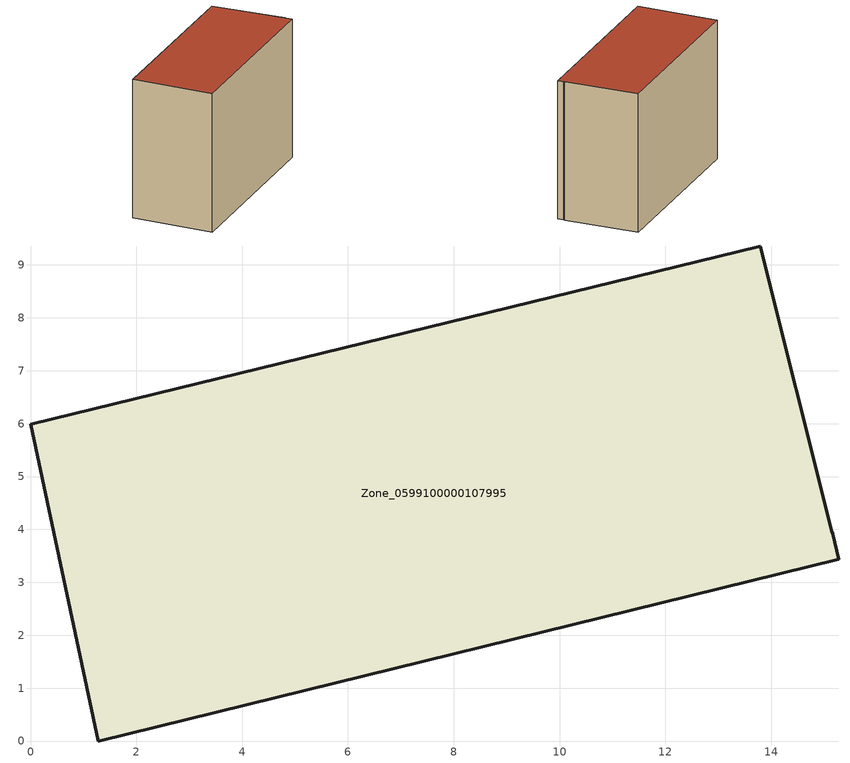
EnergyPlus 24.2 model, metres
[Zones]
Zone_0599100000107995
 floor ground (C_G): 15.15,3.97 15.16,3.91 15.28,3.44 1.28,0 0,5.99 13.8,9.36 z0
 wall outside (C_F): 15.16,3.91 15.15,3.97 13.8,9.36 0,5.99 1.28,0 15.28,3.44 15.16,3.91 z0:10.48
 roof outside (C_R): 15.28,3.44 15.16,3.91 15.15,3.97 13.8,9.36 0,5.99 1.28,0 z10.48
[BUILDING]
Pand.0599100000107995: North Axis=0; Terrain=City; Loads Convergence Tolerance Value=0.04; Temperature Convergence Tolerance Value=0.4; Solar Distribution=FullExterior; Maximum Number of Warmup Days=25; Minimum Number of Warmup Days=1
[Site:Location]
Rotterdam.The.Hague.AP_ZH_NLD Design_Conditions: Latitude=51.96; Longitude=4.45; Time Zone=1; Elevation=-4.5
[SITE:GROUNDTEMPERATURE:BUILDINGSURFACE]
18, 18, 18, 18, 18, 18, 18, 18, 18, 18, 18, 18
[MATERIAL] Thermal Absorptance=0.9; Solar Absorptance=0.7; Visible Absorptance=0.7
Name | Roughness | Thickness | Conductivity | Density | Specific Heat
G.TI.1946 | MediumSmooth | 0.15 | 1 | 540 | 1210
F.TI.1946 | Rough | 0.3 | 0.857143 | 1920 | 840
R.TI.1946 | MediumRough | 0.2 | 0.1 | 1500 | 1000
[CONSTRUCTION]
C_G: G.TI.1946
C_F: F.TI.1946
C_R: R.TI.1946
[ZONE]
Zone_0599100000107995: Type=1; Multiplier=1; Ceiling Height=Autocalculate; Volume=Autocalculate; Floor Area=autocalculate; Part of Total Floor Area=Yes
[ZONEINFILTRATION:DESIGNFLOWRATE]
Infil_Zone_0599100000107995: Zone or ZoneList or Space or SpaceList=Zone_0599100000107995; Schedule=AlwaysOn; Design Flow Rate Calculation Method=Flow/Area; Flow Rate per Floor Area=0.003; Constant Term Coefficient=1; Temperature Term Coefficient=0; Velocity Term Coefficient=0; Velocity Squared Term Coefficient=0
[HVACTEMPLATE:ZONE:IDEALLOADSAIRSYSTEM]
Zone_0599100000107995: Maximum Heating Supply Air Temperature=50; Minimum Cooling Supply Air Temperature=13; Maximum Heating Supply Air Humidity Ratio=0.0156; Minimum Cooling Supply Air Humidity Ratio=0.0077; Heating Limit=NoLimit; Cooling Limit=NoLimit; Dehumidification Control Type=ConstantSensibleHeatRatio; Cooling Sensible Heat Ratio=0.7; Dehumidification Setpoint=60; Humidification Control Type=None; Humidification Setpoint=30; Outdoor Air Method=None; Outdoor Air Flow Rate per Person=0.00944; Outdoor Air Flow Rate per Zone Floor Area=0; Outdoor Air Flow Rate per Zone=0; Demand Controlled Ventilation Type=None; Outdoor Air Economizer Type=NoEconomizer; Heat Recovery Type=None; Sensible Heat Recovery Effectiveness=0.7; Latent Heat Recovery Effectiveness=0.65
[ZONECONTROL:THERMOSTAT]
ThermostatControl_Zone_0599100000107995: Zone or ZoneList=Zone_0599100000107995; Control Type Schedule=DualSetpointControlType; Control 1=Thermostat_Zone_0599100000107995; Temperature Difference Between Cutout And Setpoint=0
[THERMOSTATSETPOINT:DUALSETPOINT]
Thermostat_Zone_0599100000107995: Heating Setpoint Temperature Schedule=HeatingSetpoint_Zone_0599100000107995; Cooling Setpoint Temperature Schedule=CoolingSetpoint_Zone_0599100000107995
[SCHEDULE:COMPACT]
HeatingSetpoint_Zone_0599100000107995: Through: 12/31, For: AllDays, Until: 24:00, 21
CoolingSetpoint_Zone_0599100000107995: Through: 12/31, For: AllDays, Until: 24:00, 24
DualSetpointControlType: Through: 12/31, For: AllDays, Until: 24:00, 4
AlwaysOn: Through: 12/31, For: AllDays, Until: 24:00, 1
